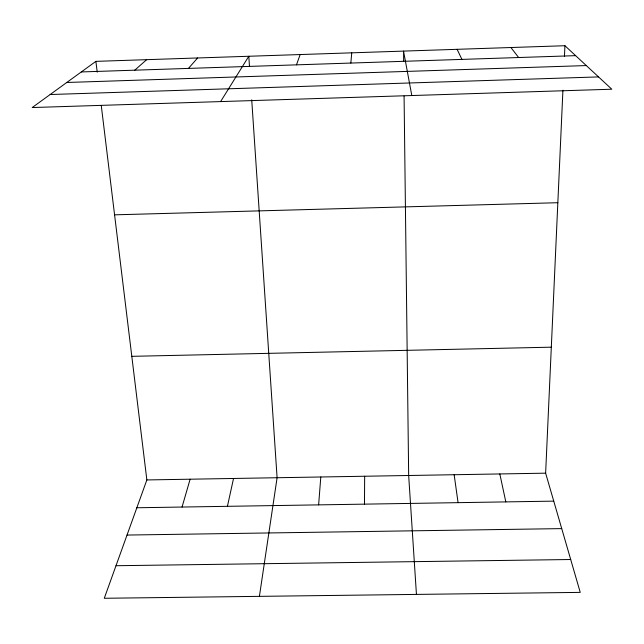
<?xml version="1.0" encoding="UTF-8"?>
<svg xmlns="http://www.w3.org/2000/svg" width="644" height="644" viewBox="0 0 644 644"><rect width="100%" height="100%" fill="white"/><g stroke="black" fill="none" stroke-linecap="round" stroke-linejoin="round"><path stroke-width="0.97" d="M364.48 504.147L364.657 476.246M101.277 105.608L146.856 479.941L104.28 598.276L580.244 592.383L545.629 473.171L562.92 90.184M564.434 56.592L564.925 45.724L95.892 61.365L32.2 107.548L611.8 89.218L564.925 45.724M318.627 504.872L320.801 476.987M350.843 63.056L351.753 52.832M259.411 596.36L277.097 477.727L251.724 99.852M227.421 506.321L233.539 478.468M182.051 507.045L190.125 479.208M296.482 64.851L300.168 54.547M220.602 101.591L248.801 56.261L249.461 66.171M188.442 68.409L197.628 57.968M134.765 70.18L146.663 59.667M81.305 71.943L575.623 55.65M66.767 82.48L586.314 65.567M50.16 94.523L598.542 76.91M114.576 214.83L557.841 202.715M131.811 356.333L551.32 347.18M146.856 479.941L545.629 473.171M136.85 507.762L553.751 501.137M127.021 535.059L561.729 528.611M115.992 565.722L570.697 559.515M510.909 47.519L518.645 57.525M457.111 49.314L461.909 59.393M499.816 473.952L505.822 501.893M411.806 95.545L403.538 51.101L403.659 61.083M454.157 474.725L458.069 502.658M95.892 61.365L97.212 72.176M416.443 594.412L408.666 475.497L404.078 96.028"/></g></svg>
